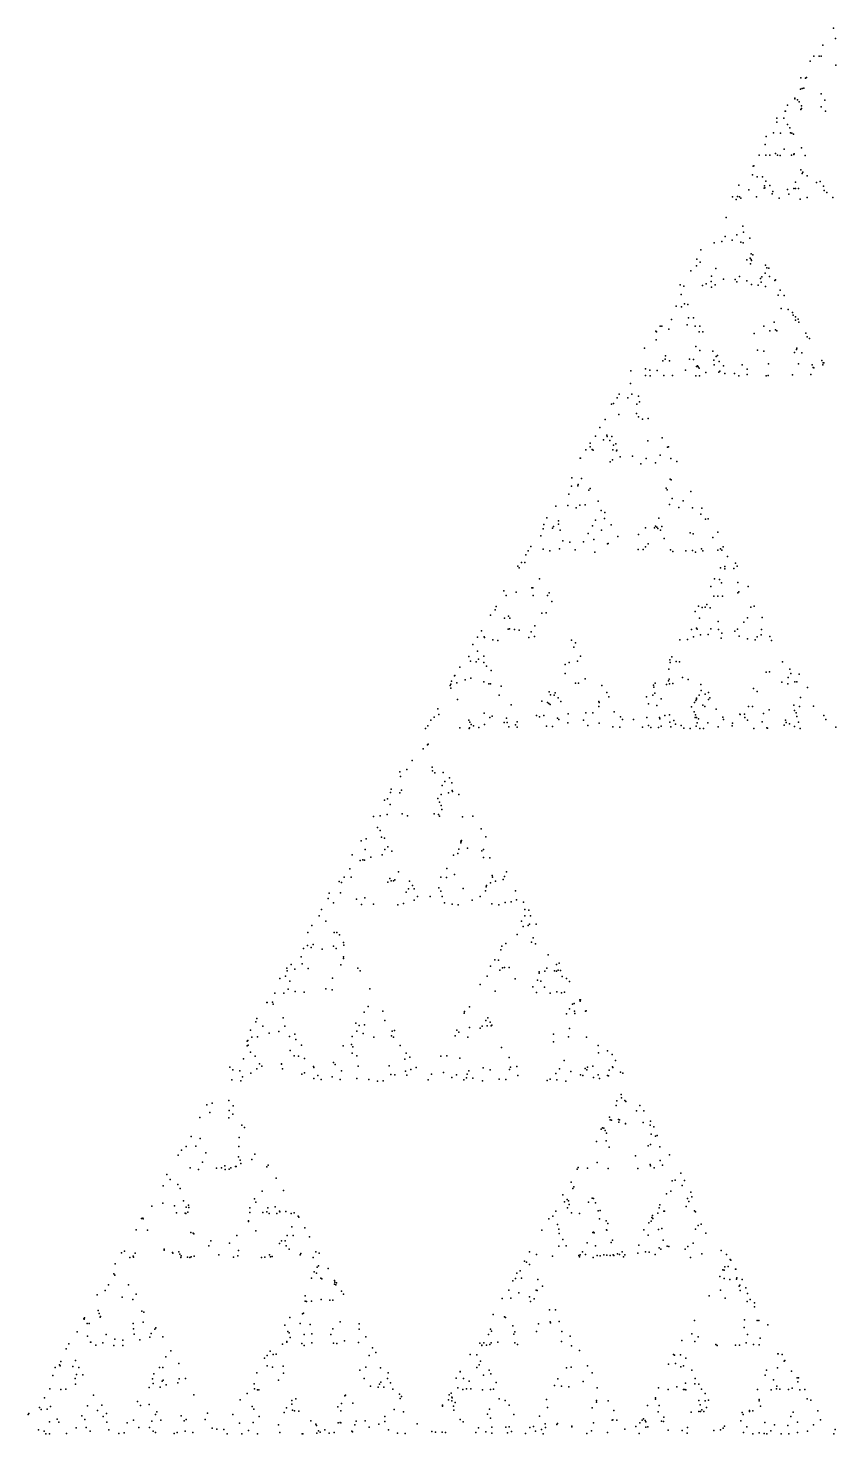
# Model space of a CAD drawing. Header units: millimetres. Extents: x -0.87 to 0.87, y -0.5 to 1.
# Drawn here: x -0.215 to -0.1076, y -0.5 to -0.3131 of the extents above; entities that cross this region are included whole.
import ezdxf

# ---------------------------------------------------------------- set-up
doc = ezdxf.new("R2010")
doc.units = ezdxf.units.MM
doc.header["$PDSIZE"] = 1

msp = doc.modelspace()

# ---------------------------------------------------------------- linework, layer by layer
for p in [(-0.10795, -0.31314), (-0.10939, -0.3154), (-0.10769, -0.31451), (-0.11106, -0.31753), (-0.11056, -0.31689), (-0.10985, -0.31688), (-0.10959, -0.31689), (-0.10764, -0.31806), (-0.11234, -0.32124), (-0.11231, -0.31976), (-0.11212, -0.32118), (-0.1119, -0.32111), (-0.1117, -0.3198), (-0.11155, -0.3197), (-0.11309, -0.32243), (-0.11308, -0.32252), (-0.11274, -0.32269), (-0.11251, -0.32294), (-0.10961, -0.32188), (-0.10912, -0.32271), (-0.11548, -0.32513), (-0.11454, -0.32509), (-0.1144, -0.32419), (-0.11432, -0.32416), (-0.11408, -0.32339), (-0.11228, -0.32394), (-0.11222, -0.32348), (-0.1122, -0.32384), (-0.10958, -0.32362), (-0.10903, -0.32416), (-0.11547, -0.32564), (-0.11408, -0.32594), (-0.11377, -0.32641), (-0.11704, -0.32861), (-0.1169, -0.32755), (-0.11592, -0.32707), (-0.11499, -0.32712), (-0.11368, -0.32706), (-0.1135, -0.3271), (-0.11328, -0.32724), (-0.11784, -0.33002), (-0.11695, -0.33004), (-0.11642, -0.33002), (-0.11567, -0.32979), (-0.1154, -0.33003), (-0.11539, -0.33001), (-0.11505, -0.33008), (-0.11453, -0.32922), (-0.11356, -0.33004), (-0.11321, -0.32988), (-0.11321, -0.32992), (-0.11318, -0.32984), (-0.11223, -0.32906), (-0.11173, -0.33008), (-0.11864, -0.3315), (-0.11856, -0.33146), (-0.1123, -0.33199), (-0.11212, -0.33246), (-0.11205, -0.33231), (-0.12056, -0.33403), (-0.11871, -0.33263), (-0.11811, -0.33291), (-0.1174, -0.33291), (-0.1174, -0.33292), (-0.11718, -0.33443), (-0.11714, -0.33409), (-0.11708, -0.33439), (-0.11697, -0.33348), (-0.11644, -0.33405), (-0.11325, -0.33444), (-0.11303, -0.33445), (-0.113, -0.33363), (-0.11261, -0.33445), (-0.11146, -0.33279), (-0.11023, -0.33364), (-0.10972, -0.33355), (-0.1093, -0.33414), (-0.1214, -0.33556), (-0.1209, -0.33592), (-0.12071, -0.33554), (-0.12047, -0.33556), (-0.12028, -0.33575), (-0.11922, -0.33462), (-0.11819, -0.33558), (-0.11612, -0.33519), (-0.11604, -0.33484), (-0.1152, -0.33575), (-0.11409, -0.33461), (-0.11391, -0.3352), (-0.11241, -0.33589), (-0.11145, -0.33564), (-0.10921, -0.33474), (-0.10884, -0.33497), (-0.10805, -0.33565), (-0.12221, -0.33832), (-0.12002, -0.33948), (-0.12382, -0.34166), (-0.12281, -0.34152), (-0.12236, -0.34083), (-0.12144, -0.34131), (-0.1208, -0.34064), (-0.12027, -0.34161), (-0.11997, -0.34168), (-0.11994, -0.34028), (-0.11909, -0.34106), (-0.12558, -0.34262), (-0.11905, -0.3437), (-0.11891, -0.34316), (-0.11869, -0.34326), (-0.12693, -0.3454), (-0.12618, -0.34473), (-0.12612, -0.34386), (-0.12568, -0.34425), (-0.12362, -0.34509), (-0.11949, -0.34395), (-0.11899, -0.34447), (-0.1189, -0.3439), (-0.11885, -0.34405), (-0.11699, -0.34463), (-0.11682, -0.345), (-0.11654, -0.34503), (-0.12833, -0.34727), (-0.12784, -0.34743), (-0.12536, -0.34737), (-0.12487, -0.34715), (-0.12424, -0.34681), (-0.12418, -0.34613), (-0.1237, -0.34727), (-0.12256, -0.34649), (-0.12104, -0.34655), (-0.12079, -0.34687), (-0.12046, -0.34614), (-0.11949, -0.34674), (-0.11888, -0.34721), (-0.11797, -0.34729), (-0.11766, -0.34641), (-0.11757, -0.34691), (-0.11749, -0.34619), (-0.11704, -0.34573), (-0.11702, -0.34749), (-0.11646, -0.34615), (-0.11574, -0.34671), (-0.11566, -0.3466), (-0.12822, -0.34855), (-0.12416, -0.34758), (-0.11532, -0.34864), (-0.11506, -0.34796), (-0.11453, -0.34869), (-0.12889, -0.35012), (-0.12815, -0.35019), (-0.12777, -0.34981), (-0.12731, -0.3499), (-0.11491, -0.3504), (-0.11399, -0.35055), (-0.1134, -0.35095), (-0.11334, -0.35129), (-0.131, -0.35276), (-0.1308, -0.35275), (-0.12984, -0.35314), (-0.1295, -0.35189), (-0.12742, -0.3526), (-0.12723, -0.35163), (-0.12659, -0.35163), (-0.12634, -0.35278), (-0.12572, -0.35275), (-0.11722, -0.35278), (-0.11586, -0.35222), (-0.11302, -0.35151), (-0.113, -0.35195), (-0.11265, -0.35182), (-0.11258, -0.35223), (-0.13157, -0.35342), (-0.13154, -0.35458), (-0.13149, -0.35349), (-0.12581, -0.35351), (-0.12534, -0.3535), (-0.11852, -0.35372), (-0.11641, -0.35339), (-0.11566, -0.35324), (-0.11551, -0.3534), (-0.11162, -0.35369), (-0.11147, -0.35419), (-0.11116, -0.35438), (-0.13308, -0.35569), (-0.13031, -0.3567), (-0.12626, -0.35548), (-0.12573, -0.35599), (-0.124, -0.35607), (-0.12354, -0.35679), (-0.1234, -0.35667), (-0.11806, -0.35596), (-0.11722, -0.35607), (-0.11316, -0.35624), (-0.11288, -0.35586), (-0.11283, -0.3557), (-0.11218, -0.35629), (-0.13492, -0.35869), (-0.13294, -0.35841), (-0.13237, -0.35862), (-0.1314, -0.35864), (-0.13064, -0.35736), (-0.13032, -0.35714), (-0.12976, -0.35736), (-0.12763, -0.35861), (-0.1271, -0.35714), (-0.12659, -0.35717), (-0.12615, -0.35814), (-0.12604, -0.35804), (-0.12593, -0.35816), (-0.12582, -0.35835), (-0.12387, -0.35727), (-0.12383, -0.35791), (-0.12314, -0.35744), (-0.12309, -0.35873), (-0.12259, -0.35803), (-0.12011, -0.35789), (-0.11945, -0.35846), (-0.11659, -0.35777), (-0.1126, -0.35776), (-0.11078, -0.35791), (-0.11066, -0.35825), (-0.11058, -0.35828), (-0.10949, -0.35732), (-0.10936, -0.35791), (-0.10933, -0.35762), (-0.10926, -0.35763), (-0.13496, -0.36036), (-0.13295, -0.35933), (-0.13234, -0.35937), (-0.13049, -0.35931), (-0.12935, -0.35932), (-0.12627, -0.35936), (-0.12579, -0.35936), (-0.12491, -0.35893), (-0.12318, -0.35886), (-0.12241, -0.35905), (-0.12114, -0.35904), (-0.12054, -0.35934), (-0.11944, -0.35919), (-0.11689, -0.35936), (-0.11663, -0.35933), (-0.11342, -0.35922), (-0.11098, -0.35919), (-0.13672, -0.36229), (-0.13646, -0.36179), (-0.13529, -0.3623), (-0.13476, -0.3618), (-0.1339, -0.36207), (-0.13747, -0.36313), (-0.1372, -0.36304), (-0.13414, -0.36435), (-0.13409, -0.36313), (-0.13376, -0.36282), (-0.139, -0.36623), (-0.13833, -0.36515), (-0.13649, -0.3645), (-0.1339, -0.3648), (-0.13334, -0.36512), (-0.1326, -0.36503), (-0.13959, -0.36737), (-0.13852, -0.36788), (-0.13811, -0.36723), (-0.13805, -0.36742), (-0.13768, -0.36797), (-0.13744, -0.36742), (-0.13266, -0.36801), (-0.13073, -0.36761), (-0.14088, -0.36919), (-0.14031, -0.3688), (-0.1403, -0.36833), (-0.14004, -0.36914), (-0.13991, -0.36926), (-0.13727, -0.36919), (-0.13719, -0.36858), (-0.13688, -0.36838), (-0.13681, -0.36934), (-0.13676, -0.36925), (-0.13102, -0.3699), (-0.13001, -0.36886), (-0.1299, -0.3688), (-0.14163, -0.37031), (-0.14159, -0.3703), (-0.13763, -0.37081), (-0.13733, -0.37053), (-0.1363, -0.37013), (-0.13467, -0.37002), (-0.13355, -0.37107), (-0.13286, -0.37035), (-0.13162, -0.37091), (-0.12957, -0.37034), (-0.12878, -0.37076), (-0.14275, -0.37291), (-0.14146, -0.37299), (-0.12967, -0.3731), (-0.12954, -0.37317), (-0.14316, -0.3751), (-0.14278, -0.37401), (-0.14195, -0.37398), (-0.14191, -0.37382), (-0.1405, -0.37457), (-0.14031, -0.37435), (-0.13018, -0.37429), (-0.13009, -0.3745), (-0.12693, -0.37475), (-0.14487, -0.3767), (-0.14328, -0.37659), (-0.14215, -0.3769), (-0.14169, -0.37654), (-0.14097, -0.37651), (-0.13925, -0.37602), (-0.13884, -0.37726), (-0.12974, -0.37647), (-0.12939, -0.37566), (-0.12851, -0.37688), (-0.12795, -0.37598), (-0.12668, -0.3769), (-0.12547, -0.37693), (-0.14648, -0.37914), (-0.14605, -0.37823), (-0.14451, -0.37906), (-0.1445, -0.37863), (-0.14, -0.3793), (-0.13961, -0.37854), (-0.1384, -0.37831), (-0.13837, -0.37753), (-0.13751, -0.37915), (-0.13118, -0.37827), (-0.1256, -0.37773), (-0.12497, -0.37841), (-0.1246, -0.37837), (-0.14686, -0.38061), (-0.14654, -0.3797), (-0.1453, -0.37962), (-0.14518, -0.3794), (-0.14428, -0.37988), (-0.14056, -0.38034), (-0.13982, -0.38111), (-0.13879, -0.37986), (-0.13663, -0.38073), (-0.13389, -0.38043), (-0.13295, -0.37958), (-0.13174, -0.37956), (-0.13161, -0.37933), (-0.13144, -0.37949), (-0.13133, -0.37966), (-0.13096, -0.37988), (-0.13079, -0.37938), (-0.13046, -0.38098), (-0.12701, -0.38024), (-0.1266, -0.38038), (-0.12399, -0.38084), (-0.12333, -0.38016), (-0.14854, -0.38261), (-0.14819, -0.38206), (-0.14656, -0.38238), (-0.14568, -0.38263), (-0.14436, -0.38236), (-0.14392, -0.38129), (-0.143, -0.38148), (-0.14231, -0.38249), (-0.1412, -0.38142), (-0.13967, -0.3828), (-0.13802, -0.38167), (-0.13792, -0.38166), (-0.13392, -0.38244), (-0.13326, -0.38244), (-0.13297, -0.38208), (-0.1326, -0.38169), (-0.12962, -0.38249), (-0.12933, -0.38272), (-0.12759, -0.38262), (-0.12669, -0.38258), (-0.1263, -0.38281), (-0.1255, -0.38234), (-0.12535, -0.38263), (-0.12333, -0.38255), (-0.12296, -0.38235), (-0.12279, -0.38255), (-0.12263, -0.38207), (-0.14991, -0.38466), (-0.14976, -0.3849), (-0.14942, -0.38417), (-0.14897, -0.38418), (-0.14884, -0.38316), (-0.12299, -0.3849), (-0.1224, -0.38471), (-0.12203, -0.38336), (-0.12098, -0.38426), (-0.12078, -0.38464), (-0.14705, -0.38634), (-0.12376, -0.38635), (-0.12312, -0.38645), (-0.1224, -0.38501), (-0.12121, -0.38496), (-0.1518, -0.38793), (-0.15145, -0.38858), (-0.15014, -0.38812), (-0.14806, -0.38756), (-0.14793, -0.38756), (-0.14786, -0.38858), (-0.14597, -0.38857), (-0.14574, -0.3882), (-0.12425, -0.38736), (-0.12388, -0.38864), (-0.12335, -0.38863), (-0.12284, -0.38686), (-0.1227, -0.38863), (-0.12067, -0.3882), (-0.12066, -0.38683), (-0.12055, -0.38809), (-0.11929, -0.38736), (-0.15295, -0.39046), (-0.1528, -0.39004), (-0.14542, -0.38935), (-0.12592, -0.38999), (-0.12543, -0.39014), (-0.12504, -0.39009), (-0.12478, -0.38975), (-0.12435, -0.3902), (-0.11896, -0.39009), (-0.11852, -0.38998), (-0.15353, -0.39118), (-0.15167, -0.39158), (-0.15114, -0.39132), (-0.15099, -0.39157), (-0.14674, -0.39091), (-0.14614, -0.39086), (-0.12633, -0.3907), (-0.12579, -0.39158), (-0.12327, -0.392), (-0.11986, -0.39211), (-0.1194, -0.39153), (-0.11743, -0.39149), (-0.15526, -0.3941), (-0.15475, -0.39325), (-0.15441, -0.39407), (-0.15435, -0.39416), (-0.15119, -0.39305), (-0.15101, -0.39299), (-0.15038, -0.39306), (-0.14974, -0.39318), (-0.14845, -0.39416), (-0.14814, -0.3934), (-0.1477, -0.39401), (-0.14767, -0.39258), (-0.12684, -0.39306), (-0.12655, -0.39407), (-0.12618, -0.39288), (-0.12608, -0.39302), (-0.12563, -0.39378), (-0.1246, -0.39375), (-0.12427, -0.393), (-0.12324, -0.39306), (-0.12287, -0.39421), (-0.1228, -0.39357), (-0.12107, -0.39331), (-0.12071, -0.39304), (-0.12052, -0.39398), (-0.11811, -0.39404), (-0.11758, -0.39379), (-0.11751, -0.39307), (-0.11641, -0.39401), (-0.15591, -0.39507), (-0.15528, -0.39598), (-0.15323, -0.39446), (-0.15257, -0.39453), (-0.14278, -0.39448), (-0.14248, -0.39542), (-0.14225, -0.39485), (-0.12839, -0.39445), (-0.12735, -0.39442), (-0.11937, -0.39433), (-0.11835, -0.39446), (-0.11619, -0.39452), (-0.15643, -0.39668), (-0.15622, -0.39728), (-0.15546, -0.39737), (-0.15513, -0.39701), (-0.15444, -0.39663), (-0.15443, -0.39745), (-0.15407, -0.39794), (-0.14364, -0.39771), (-0.1431, -0.39746), (-0.14198, -0.39728), (-0.14159, -0.39662), (-0.12971, -0.39709), (-0.12967, -0.39746), (-0.12947, -0.39673), (-0.12886, -0.39732), (-0.12843, -0.39736), (-0.11475, -0.39737), (-0.15832, -0.39924), (-0.15829, -0.39918), (-0.15763, -0.3981), (-0.15693, -0.39977), (-0.15617, -0.39953), (-0.15346, -0.39854), (-0.14363, -0.39892), (-0.14098, -0.39965), (-0.12985, -0.39834), (-0.12981, -0.39967), (-0.12801, -0.39946), (-0.12727, -0.39973), (-0.11693, -0.39874), (-0.11647, -0.39872), (-0.114, -0.39946), (-0.11376, -0.39837), (-0.11364, -0.39892), (-0.11252, -0.39901), (-0.15892, -0.40054), (-0.15884, -0.40089), (-0.15881, -0.40036), (-0.15874, -0.39994), (-0.15803, -0.40018), (-0.15444, -0.40002), (-0.15377, -0.4003), (-0.15356, -0.4003), (-0.15213, -0.4006), (-0.14576, -0.40136), (-0.14494, -0.40148), (-0.14226, -0.4002), (-0.14187, -0.4002), (-0.13875, -0.40053), (-0.1381, -0.40146), (-0.13189, -0.4005), (-0.13186, -0.40073), (-0.13171, -0.40153), (-0.13168, -0.4002), (-0.13017, -0.40039), (-0.1299, -0.39992), (-0.12977, -0.4003), (-0.12931, -0.40027), (-0.1256, -0.40038), (-0.12557, -0.40119), (-0.12503, -0.40166), (-0.12456, -0.40146), (-0.1186, -0.40093), (-0.1181, -0.40133), (-0.11483, -0.40009), (-0.11402, -0.40031), (-0.11311, -0.40004), (-0.11284, -0.40002), (-0.1114, -0.4008), (-0.15795, -0.4024), (-0.15241, -0.40179), (-0.15079, -0.40309), (-0.14672, -0.40259), (-0.14598, -0.4028), (-0.14581, -0.40292), (-0.14561, -0.40307), (-0.14558, -0.40176), (-0.14508, -0.40181), (-0.14455, -0.40216), (-0.14421, -0.40263), (-0.13917, -0.40331), (-0.13916, -0.40265), (-0.13909, -0.40276), (-0.13781, -0.40204), (-0.1328, -0.40204), (-0.13256, -0.40295), (-0.13198, -0.4018), (-0.13144, -0.4032), (-0.13087, -0.40231), (-0.12684, -0.40336), (-0.12645, -0.40277), (-0.12627, -0.40253), (-0.12619, -0.4022), (-0.12616, -0.40236), (-0.12583, -0.40181), (-0.12534, -0.40312), (-0.12505, -0.40332), (-0.12459, -0.4024), (-0.12438, -0.40214), (-0.11926, -0.40331), (-0.11874, -0.40332), (-0.11322, -0.40314), (-0.11247, -0.40332), (-0.11234, -0.4021), (-0.11064, -0.40327), (-0.1615, -0.40512), (-0.16104, -0.40474), (-0.16055, -0.40364), (-0.16043, -0.40436), (-0.15643, -0.40511), (-0.15632, -0.4054), (-0.15438, -0.40418), (-0.15362, -0.40477), (-0.15333, -0.40458), (-0.15175, -0.40544), (-0.15141, -0.40485), (-0.15134, -0.40546), (-0.15, -0.40533), (-0.14742, -0.40453), (-0.14704, -0.40468), (-0.14647, -0.40451), (-0.14466, -0.40485), (-0.14447, -0.40505), (-0.14328, -0.40547), (-0.14325, -0.40428), (-0.14117, -0.40514), (-0.14087, -0.40417), (-0.13996, -0.40414), (-0.13713, -0.40404), (-0.13625, -0.40469), (-0.13601, -0.40505), (-0.13455, -0.40506), (-0.13278, -0.40479), (-0.13107, -0.40478), (-0.13106, -0.40494), (-0.1304, -0.40451), (-0.12978, -0.4044), (-0.12971, -0.40538), (-0.12918, -0.40518), (-0.12647, -0.40404), (-0.12635, -0.40476), (-0.12631, -0.40441), (-0.12617, -0.40478), (-0.12609, -0.40548), (-0.12592, -0.40497), (-0.12467, -0.40547), (-0.12355, -0.40366), (-0.12266, -0.40474), (-0.12258, -0.40506), (-0.1204, -0.40432), (-0.12038, -0.40437), (-0.1198, -0.40433), (-0.11973, -0.40478), (-0.11938, -0.40515), (-0.11745, -0.40534), (-0.11725, -0.40426), (-0.11652, -0.40376), (-0.11435, -0.40512), (-0.11425, -0.40546), (-0.11313, -0.40386), (-0.11291, -0.40414), (-0.11283, -0.40466), (-0.11261, -0.40538), (-0.10925, -0.40453), (-0.10896, -0.40506), (-0.16218, -0.40624), (-0.16188, -0.40587), (-0.15761, -0.40615), (-0.15638, -0.40623), (-0.15636, -0.40616), (-0.1561, -0.40569), (-0.15583, -0.40588), (-0.15509, -0.40609), (-0.15437, -0.4057), (-0.1511, -0.40602), (-0.15021, -0.40574), (-0.14999, -0.40604), (-0.14612, -0.40595), (-0.14531, -0.40598), (-0.14063, -0.40585), (-0.13912, -0.40553), (-0.13727, -0.406), (-0.13638, -0.40606), (-0.13334, -0.40604), (-0.13254, -0.40585), (-0.13224, -0.40611), (-0.13121, -0.4061), (-0.13088, -0.40593), (-0.12958, -0.40603), (-0.12896, -0.40568), (-0.1282, -0.40583), (-0.12785, -0.40619), (-0.12699, -0.40622), (-0.12621, -0.40592), (-0.12573, -0.40624), (-0.12524, -0.40623), (-0.12329, -0.40603), (-0.12142, -0.40588), (-0.12137, -0.40554), (-0.11856, -0.40625), (-0.11684, -0.40614), (-0.11673, -0.40621), (-0.11451, -0.40579), (-0.11381, -0.40563), (-0.11316, -0.40599), (-0.11237, -0.40625), (-0.10765, -0.40606), (-0.16252, -0.40894), (-0.16192, -0.4084), (-0.16183, -0.40833), (-0.16396, -0.41051), (-0.16562, -0.41199), (-0.16553, -0.41262), (-0.16468, -0.41171), (-0.1613, -0.41138), (-0.16126, -0.41186), (-0.16096, -0.41211), (-0.15983, -0.4121), (-0.15898, -0.41281), (-0.16684, -0.41474), (-0.16675, -0.41431), (-0.16559, -0.4148), (-0.16538, -0.41444), (-0.15997, -0.4138), (-0.1596, -0.41328), (-0.15913, -0.41481), (-0.15871, -0.41348), (-0.15863, -0.41448), (-0.15861, -0.41461), (-0.16764, -0.41575), (-0.16725, -0.41558), (-0.16688, -0.41632), (-0.16054, -0.41554), (-0.16035, -0.41602), (-0.16012, -0.41649), (-0.1601, -0.41503), (-0.15775, -0.41501), (-0.16912, -0.41793), (-0.16822, -0.41783), (-0.16729, -0.41769), (-0.16531, -0.41756), (-0.16459, -0.41783), (-0.16102, -0.4176), (-0.16045, -0.41766), (-0.16031, -0.41791), (-0.16002, -0.41701), (-0.15726, -0.41797), (-0.15589, -0.41791), (-0.16857, -0.41939), (-0.16823, -0.41979), (-0.1548, -0.41956), (-0.17074, -0.42117), (-0.17008, -0.4209), (-0.16805, -0.42069), (-0.16762, -0.42081), (-0.16721, -0.42198), (-0.15777, -0.42229), (-0.15749, -0.42142), (-0.15748, -0.42121), (-0.15747, -0.42126), (-0.1574, -0.42113), (-0.15661, -0.42213), (-0.15417, -0.42066), (-0.17195, -0.42302), (-0.17089, -0.42378), (-0.17053, -0.42368), (-0.17029, -0.42374), (-0.17023, -0.42232), (-0.16947, -0.42332), (-0.16794, -0.42302), (-0.1676, -0.42234), (-0.16667, -0.42255), (-0.15849, -0.42309), (-0.15791, -0.42286), (-0.15469, -0.42252), (-0.15449, -0.4234), (-0.15447, -0.42234), (-0.15363, -0.42344), (-0.17301, -0.42601), (-0.17223, -0.4249), (-0.17207, -0.42601), (-0.16576, -0.42529), (-0.16017, -0.42602), (-0.15942, -0.42604), (-0.15935, -0.42483), (-0.15832, -0.42564), (-0.15334, -0.42579), (-0.1533, -0.426), (-0.15169, -0.42592), (-0.15143, -0.42528), (-0.17365, -0.42656), (-0.17334, -0.42671), (-0.16718, -0.42665), (-0.16694, -0.42619), (-0.16676, -0.4265), (-0.16646, -0.4265), (-0.16626, -0.42636), (-0.16447, -0.42757), (-0.16432, -0.42653), (-0.1639, -0.42712), (-0.16368, -0.42756), (-0.16044, -0.42743), (-0.16017, -0.42786), (-0.1572, -0.42749), (-0.15421, -0.42781), (-0.15414, -0.4273), (-0.15409, -0.42712), (-0.15356, -0.42676), (-0.15289, -0.42653), (-0.15187, -0.42629), (-0.15025, -0.42783), (-0.17514, -0.42884), (-0.17499, -0.42813), (-0.17441, -0.42941), (-0.1735, -0.4281), (-0.17138, -0.42893), (-0.17068, -0.42963), (-0.17025, -0.42876), (-0.16909, -0.42961), (-0.16588, -0.42966), (-0.16511, -0.42948), (-0.16474, -0.42799), (-0.16369, -0.42904), (-0.16327, -0.42858), (-0.16157, -0.42856), (-0.15996, -0.42857), (-0.15966, -0.42941), (-0.15864, -0.42957), (-0.15786, -0.42966), (-0.15598, -0.42906), (-0.15491, -0.42858), (-0.15337, -0.42956), (-0.15243, -0.42968), (-0.1516, -0.42937), (-0.15082, -0.42926), (-0.15008, -0.42903), (-0.14917, -0.42931), (-0.17633, -0.43115), (-0.176, -0.4303), (-0.14899, -0.43031), (-0.14898, -0.43113), (-0.14846, -0.43039), (-0.14825, -0.43115), (-0.17785, -0.43335), (-0.1773, -0.43241), (-0.17542, -0.43184), (-0.17542, -0.43186), (-0.17432, -0.43334), (-0.17399, -0.43335), (-0.14941, -0.43184), (-0.14923, -0.43256), (-0.14853, -0.43244), (-0.14836, -0.43225), (-0.14749, -0.43223), (-0.17787, -0.43509), (-0.1774, -0.43536), (-0.17714, -0.43493), (-0.17443, -0.43519), (-0.17363, -0.43365), (-0.17307, -0.43467), (-0.17306, -0.43504), (-0.15203, -0.43519), (-0.15151, -0.43481), (-0.15, -0.43362), (-0.14811, -0.43464), (-0.14788, -0.43408), (-0.14759, -0.43485), (-0.17874, -0.4366), (-0.17842, -0.4355), (-0.17591, -0.43555), (-0.17405, -0.43548), (-0.17311, -0.43682), (-0.17309, -0.43659), (-0.15299, -0.43699), (-0.15247, -0.43701), (-0.15217, -0.43567), (-0.14588, -0.43632), (-0.18063, -0.43811), (-0.1806, -0.43843), (-0.18007, -0.43763), (-0.17956, -0.43822), (-0.17859, -0.4375), (-0.17781, -0.43815), (-0.17346, -0.43765), (-0.1712, -0.4381), (-0.17087, -0.43845), (-0.15353, -0.43783), (-0.1523, -0.43837), (-0.15196, -0.43804), (-0.15168, -0.43802), (-0.15109, -0.43799), (-0.1471, -0.43858), (-0.14709, -0.43878), (-0.14635, -0.43848), (-0.14606, -0.4381), (-0.14505, -0.43847), (-0.14477, -0.43763), (-0.14476, -0.43848), (-0.14454, -0.43836), (-0.14444, -0.43743), (-0.14424, -0.43841), (-0.18155, -0.43948), (-0.18081, -0.43917), (-0.18046, -0.44087), (-0.18021, -0.43983), (-0.17545, -0.44084), (-0.17456, -0.43943), (-0.16959, -0.44083), (-0.15491, -0.44027), (-0.154, -0.43915), (-0.15028, -0.4395), (-0.14794, -0.44057), (-0.14731, -0.43969), (-0.14688, -0.43984), (-0.14636, -0.44062), (-0.14403, -0.43921), (-0.14345, -0.43948), (-0.14307, -0.43985), (-0.18329, -0.44266), (-0.18323, -0.44266), (-0.18252, -0.44261), (-0.18242, -0.44286), (-0.18223, -0.4414), (-0.18103, -0.4414), (-0.17953, -0.4412), (-0.17833, -0.44129), (-0.17458, -0.44099), (-0.15293, -0.44116), (-0.14742, -0.44135), (-0.14563, -0.4414), (-0.14472, -0.44124), (-0.1441, -0.44139), (-0.1437, -0.44129), (-0.14245, -0.4428), (-0.14169, -0.4423), (-0.14165, -0.44249), (-0.14158, -0.4423), (-0.1811, -0.4447), (-0.17034, -0.44393), (-0.16982, -0.44318), (-0.16787, -0.44379), (-0.15705, -0.44409), (-0.15702, -0.44387), (-0.15634, -0.44322), (-0.1539, -0.4447), (-0.14347, -0.44415), (-0.14305, -0.4435), (-0.14266, -0.44287), (-0.14239, -0.44383), (-0.14234, -0.4441), (-0.14092, -0.44381), (-0.14082, -0.44377), (-0.18544, -0.44635), (-0.18476, -0.44523), (-0.18459, -0.44477), (-0.18381, -0.4458), (-0.18168, -0.44652), (-0.1809, -0.44579), (-0.17145, -0.4454), (-0.17132, -0.44646), (-0.17099, -0.4457), (-0.17029, -0.44564), (-0.16758, -0.44504), (-0.16664, -0.44649), (-0.1663, -0.44639), (-0.15804, -0.44635), (-0.15636, -0.44598), (-0.15492, -0.44607), (-0.15467, -0.44579), (-0.15416, -0.44505), (-0.15398, -0.44575), (-0.15358, -0.44529), (-0.15347, -0.44576), (-0.15339, -0.44565), (-0.14305, -0.44613), (-0.18589, -0.44779), (-0.18588, -0.44844), (-0.18581, -0.44771), (-0.18577, -0.44834), (-0.18529, -0.44727), (-0.18452, -0.44721), (-0.18298, -0.44674), (-0.18029, -0.44717), (-0.17957, -0.44685), (-0.17942, -0.44759), (-0.17868, -0.44833), (-0.17313, -0.44843), (-0.17201, -0.44822), (-0.17194, -0.44718), (-0.17048, -0.4468), (-0.16905, -0.44727), (-0.16671, -0.44711), (-0.16644, -0.44726), (-0.16554, -0.44838), (-0.15825, -0.44709), (-0.15776, -0.44662), (-0.15658, -0.44725), (-0.14518, -0.44687), (-0.14518, -0.44788), (-0.14317, -0.44722), (-0.1408, -0.44725), (-0.13922, -0.44836), (-0.1864, -0.45016), (-0.18544, -0.44928), (-0.18484, -0.44981), (-0.18018, -0.44903), (-0.17966, -0.44975), (-0.17906, -0.44979), (-0.17828, -0.45012), (-0.17195, -0.44939), (-0.17185, -0.44854), (-0.17133, -0.44973), (-0.16492, -0.45019), (-0.16476, -0.44938), (-0.16429, -0.44992), (-0.16014, -0.4498), (-0.15936, -0.44975), (-0.15765, -0.45006), (-0.15209, -0.44866), (-0.15109, -0.44998), (-0.13919, -0.44935), (-0.13799, -0.44908), (-0.1374, -0.44959), (-0.1882, -0.45125), (-0.18782, -0.45163), (-0.18689, -0.45175), (-0.18542, -0.45204), (-0.1846, -0.45147), (-0.18424, -0.45081), (-0.18393, -0.45111), (-0.18135, -0.45083), (-0.18135, -0.45086), (-0.18122, -0.45147), (-0.17826, -0.45202), (-0.1771, -0.45118), (-0.17703, -0.45129), (-0.17444, -0.45064), (-0.17421, -0.45092), (-0.17335, -0.45175), (-0.17116, -0.45112), (-0.167, -0.45106), (-0.16486, -0.45177), (-0.16415, -0.45155), (-0.16344, -0.45128), (-0.16141, -0.45219), (-0.15979, -0.45198), (-0.15641, -0.45174), (-0.15453, -0.45134), (-0.15358, -0.45162), (-0.15102, -0.45157), (-0.15089, -0.45127), (-0.15003, -0.45115), (-0.14485, -0.45208), (-0.14439, -0.45147), (-0.14375, -0.45037), (-0.14289, -0.45181), (-0.14099, -0.45143), (-0.14074, -0.45161), (-0.14068, -0.45126), (-0.13996, -0.45111), (-0.13776, -0.45165), (-0.13732, -0.4512), (-0.13731, -0.45128), (-0.13695, -0.45037), (-0.13692, -0.45037), (-0.13628, -0.45192), (-0.13596, -0.45204), (-0.18794, -0.45294), (-0.18676, -0.45305), (-0.1865, -0.45255), (-0.17865, -0.4522), (-0.17703, -0.45276), (-0.17651, -0.45236), (-0.17605, -0.45289), (-0.17458, -0.45252), (-0.17354, -0.45289), (-0.17134, -0.45276), (-0.16972, -0.45289), (-0.16858, -0.45311), (-0.1678, -0.45308), (-0.16681, -0.45221), (-0.16628, -0.45229), (-0.16466, -0.45232), (-0.16185, -0.45296), (-0.15867, -0.45265), (-0.15809, -0.45229), (-0.15708, -0.45293), (-0.15672, -0.45267), (-0.15665, -0.4522), (-0.15591, -0.45272), (-0.15463, -0.45309), (-0.1524, -0.45284), (-0.15152, -0.4529), (-0.14992, -0.45237), (-0.14601, -0.45301), (-0.14563, -0.45285), (-0.14473, -0.45294), (-0.14356, -0.45312), (-0.14158, -0.45228), (-0.14128, -0.45235), (-0.13985, -0.45261), (-0.13925, -0.45226), (-0.13908, -0.45275), (-0.13802, -0.45237), (-0.13785, -0.45239), (-0.18833, -0.45568), (-0.13678, -0.45572), (-0.1362, -0.45489), (-0.13612, -0.45531), (-0.13568, -0.45567), (-0.13556, -0.45584), (-0.19125, -0.45626), (-0.19086, -0.45727), (-0.19054, -0.45605), (-0.18827, -0.45701), (-0.18779, -0.45752), (-0.18777, -0.45639), (-0.13686, -0.45633), (-0.13684, -0.45635), (-0.13413, -0.45705), (-0.13369, -0.45634), (-0.13315, -0.45707), (-0.19217, -0.45795), (-0.18833, -0.45799), (-0.1866, -0.45898), (-0.18623, -0.45927), (-0.13883, -0.4595), (-0.13868, -0.45932), (-0.13847, -0.45938), (-0.13831, -0.45967), (-0.13774, -0.45788), (-0.13766, -0.45825), (-0.13747, -0.45831), (-0.13653, -0.4582), (-0.13651, -0.45858), (-0.13642, -0.45825), (-0.13561, -0.45876), (-0.13561, -0.4588), (-0.13327, -0.45861), (-0.13231, -0.45898), (-0.13227, -0.45843), (-0.13182, -0.45918), (-0.19335, -0.46045), (-0.19214, -0.46075), (-0.18695, -0.46062), (-0.13947, -0.46114), (-0.13817, -0.46104), (-0.13812, -0.46003), (-0.13227, -0.46152), (-0.1322, -0.46017), (-0.13164, -0.46041), (-0.13138, -0.46032), (-0.19507, -0.46297), (-0.19462, -0.46228), (-0.19402, -0.46182), (-0.19271, -0.46176), (-0.19137, -0.46262), (-0.18706, -0.46319), (-0.18699, -0.46182), (-0.18487, -0.46283), (-0.1378, -0.46191), (-0.13426, -0.46305), (-0.13259, -0.4617), (-0.13105, -0.46184), (-0.12974, -0.4629), (-0.19349, -0.46462), (-0.19238, -0.46484), (-0.19182, -0.46388), (-0.18996, -0.4647), (-0.18933, -0.46465), (-0.18888, -0.46436), (-0.18883, -0.46484), (-0.18827, -0.46483), (-0.18805, -0.46464), (-0.18746, -0.46444), (-0.18736, -0.46445), (-0.18683, -0.46361), (-0.18674, -0.46404), (-0.18527, -0.46352), (-0.1833, -0.46451), (-0.18312, -0.46429), (-0.14202, -0.4648), (-0.14191, -0.46457), (-0.14068, -0.46466), (-0.13937, -0.46391), (-0.13793, -0.46472), (-0.13398, -0.46473), (-0.13233, -0.46418), (-0.13229, -0.46438), (-0.13179, -0.46465), (-0.13102, -0.46364), (-0.13068, -0.46428), (-0.19707, -0.46702), (-0.19656, -0.46552), (-0.19614, -0.4662), (-0.19513, -0.46686), (-0.18206, -0.46601), (-0.14285, -0.46656), (-0.1294, -0.46635), (-0.12901, -0.46628), (-0.12827, -0.46536), (-0.12808, -0.46697), (-0.12777, -0.46631), (-0.19479, -0.4674), (-0.1849, -0.46877), (-0.1839, -0.46772), (-0.18106, -0.46767), (-0.14393, -0.46824), (-0.14334, -0.46886), (-0.14259, -0.4674), (-0.14248, -0.46718), (-0.14004, -0.46867), (-0.13985, -0.46872), (-0.13016, -0.46811), (-0.12957, -0.46772), (-0.12737, -0.46869), (-0.12692, -0.46788), (-0.12677, -0.46849), (-0.19857, -0.46973), (-0.19711, -0.46933), (-0.19554, -0.46969), (-0.19528, -0.47061), (-0.19435, -0.46904), (-0.19415, -0.47066), (-0.19405, -0.4707), (-0.19402, -0.46985), (-0.1938, -0.47051), (-0.1937, -0.4696), (-0.19363, -0.46989), (-0.18555, -0.47059), (-0.18554, -0.46996), (-0.18473, -0.46922), (-0.18382, -0.47056), (-0.18329, -0.47049), (-0.18317, -0.46995), (-0.18296, -0.4707), (-0.18217, -0.46983), (-0.18194, -0.4707), (-0.18159, -0.47041), (-0.18155, -0.47049), (-0.18077, -0.47043), (-0.18005, -0.4707), (-0.17965, -0.47063), (-0.14485, -0.4704), (-0.14373, -0.46916), (-0.14332, -0.46996), (-0.14318, -0.46903), (-0.14309, -0.46952), (-0.14279, -0.4706), (-0.14172, -0.47069), (-0.14053, -0.46919), (-0.13958, -0.4693), (-0.13925, -0.47033), (-0.13897, -0.47029), (-0.13133, -0.47067), (-0.13114, -0.46996), (-0.13106, -0.46956), (-0.13049, -0.4704), (-0.13041, -0.47041), (-0.12753, -0.46978), (-0.12719, -0.46909), (-0.12642, -0.47033), (-0.12629, -0.47047), (-0.19996, -0.47136), (-0.19975, -0.47134), (-0.19973, -0.47143), (-0.18573, -0.47166), (-0.18571, -0.47178), (-0.17996, -0.47249), (-0.17912, -0.47104), (-0.17904, -0.47119), (-0.17825, -0.47263), (-0.1458, -0.4714), (-0.14526, -0.47106), (-0.14463, -0.47216), (-0.13908, -0.47142), (-0.13818, -0.47169), (-0.13797, -0.47202), (-0.13251, -0.47193), (-0.13221, -0.47174), (-0.1321, -0.47124), (-0.13202, -0.47095), (-0.13196, -0.47139), (-0.13078, -0.47271), (-0.12597, -0.47231), (-0.12553, -0.47212), (-0.20063, -0.47289), (-0.19915, -0.47294), (-0.19338, -0.47323), (-0.19306, -0.4733), (-0.193, -0.47343), (-0.19072, -0.47436), (-0.18725, -0.47363), (-0.18475, -0.47299), (-0.18133, -0.47436), (-0.18085, -0.47436), (-0.18056, -0.47363), (-0.1798, -0.47363), (-0.17763, -0.47382), (-0.14672, -0.4729), (-0.14447, -0.47279), (-0.14444, -0.47335), (-0.14395, -0.47417), (-0.14072, -0.47462), (-0.13993, -0.47325), (-0.13987, -0.47317), (-0.13978, -0.47326), (-0.13814, -0.47289), (-0.1381, -0.4729), (-0.13753, -0.47454), (-0.13734, -0.47425), (-0.13318, -0.47287), (-0.13261, -0.47358), (-0.13124, -0.47283), (-0.13059, -0.47424), (-0.12629, -0.47281), (-0.12494, -0.47333), (-0.20262, -0.47594), (-0.20221, -0.4757), (-0.20106, -0.47638), (-0.20077, -0.476), (-0.19694, -0.47545), (-0.19691, -0.4756), (-0.19581, -0.47589), (-0.19576, -0.47597), (-0.195, -0.47581), (-0.19483, -0.4761), (-0.19465, -0.47635), (-0.19332, -0.47647), (-0.19295, -0.47636), (-0.19097, -0.47501), (-0.18966, -0.47622), (-0.18823, -0.47464), (-0.18715, -0.47635), (-0.18705, -0.47564), (-0.18294, -0.47619), (-0.18281, -0.47645), (-0.18259, -0.47642), (-0.1816, -0.47469), (-0.18073, -0.47502), (-0.18031, -0.47545), (-0.17886, -0.47618), (-0.17877, -0.47602), (-0.17678, -0.47579), (-0.17634, -0.476), (-0.14838, -0.47581), (-0.14745, -0.47617), (-0.14531, -0.47637), (-0.14449, -0.47507), (-0.1435, -0.47502), (-0.14182, -0.47629), (-0.14171, -0.47648), (-0.14165, -0.47619), (-0.14131, -0.47578), (-0.14094, -0.47617), (-0.13959, -0.47501), (-0.13938, -0.4763), (-0.13896, -0.47633), (-0.13848, -0.47618), (-0.13807, -0.47624), (-0.13763, -0.47628), (-0.13724, -0.47618), (-0.13718, -0.47629), (-0.13665, -0.47608), (-0.1364, -0.47617), (-0.13603, -0.47579), (-0.13589, -0.47647), (-0.13568, -0.47618), (-0.13397, -0.47598), (-0.13385, -0.4749), (-0.13297, -0.47579), (-0.13245, -0.47583), (-0.13165, -0.47616), (-0.13114, -0.47528), (-0.13092, -0.47545), (-0.13008, -0.47505), (-0.12985, -0.4751), (-0.12767, -0.47546), (-0.12731, -0.4751), (-0.1266, -0.47466), (-0.12545, -0.47608), (-0.12289, -0.47564), (-0.12218, -0.47616), (-0.20346, -0.47741), (-0.20148, -0.47656), (-0.20101, -0.4765), (-0.1947, -0.47654), (-0.19383, -0.47652), (-0.19351, -0.47656), (-0.1877, -0.47651), (-0.18399, -0.47655), (-0.18356, -0.4765), (-0.17714, -0.47656), (-0.17661, -0.47784), (-0.17641, -0.47766), (-0.17515, -0.47802), (-0.14963, -0.47834), (-0.14902, -0.47705), (-0.14876, -0.47719), (-0.14839, -0.47747), (-0.13989, -0.47656), (-0.12695, -0.47654), (-0.12269, -0.4782), (-0.12251, -0.47824), (-0.12239, -0.4778), (-0.12195, -0.47773), (-0.12171, -0.47681), (-0.12159, -0.47691), (-0.12099, -0.47812), (-0.12093, -0.47811), (-0.20432, -0.48019), (-0.20363, -0.47873), (-0.20347, -0.47892), (-0.20168, -0.48019), (-0.17734, -0.47931), (-0.17698, -0.47844), (-0.17668, -0.47865), (-0.17609, -0.47928), (-0.17597, -0.4794), (-0.17429, -0.4801), (-0.17427, -0.47959), (-0.17424, -0.47985), (-0.1741, -0.48019), (-0.17404, -0.47994), (-0.15058, -0.47967), (-0.15025, -0.47936), (-0.15003, -0.47865), (-0.14944, -0.47929), (-0.14728, -0.47948), (-0.12309, -0.47908), (-0.12251, -0.47933), (-0.12176, -0.47946), (-0.12087, -0.47942), (-0.12079, -0.47926), (-0.12043, -0.48022), (-0.12011, -0.47949), (-0.20582, -0.48153), (-0.20478, -0.48096), (-0.20251, -0.48182), (-0.20066, -0.48141), (-0.17819, -0.48164), (-0.17336, -0.48103), (-0.1731, -0.48144), (-0.15198, -0.48201), (-0.15112, -0.48091), (-0.15085, -0.48195), (-0.14979, -0.48123), (-0.14836, -0.4818), (-0.14775, -0.48205), (-0.1475, -0.48091), (-0.14736, -0.48094), (-0.14666, -0.48036), (-0.12448, -0.48164), (-0.123, -0.48091), (-0.12236, -0.48196), (-0.1205, -0.48038), (-0.12037, -0.48096), (-0.11963, -0.48058), (-0.11939, -0.48132), (-0.20569, -0.48361), (-0.20111, -0.48214), (-0.19988, -0.48368), (-0.19965, -0.48382), (-0.17841, -0.48396), (-0.17819, -0.48235), (-0.17801, -0.48241), (-0.17736, -0.48237), (-0.17607, -0.48214), (-0.17493, -0.48223), (-0.1745, -0.48223), (-0.14822, -0.48241), (-0.14572, -0.48351), (-0.14489, -0.48352), (-0.11942, -0.48241), (-0.11903, -0.48213), (-0.11845, -0.4831), (-0.11844, -0.48256), (-0.20762, -0.4847), (-0.20756, -0.48475), (-0.20754, -0.48459), (-0.20718, -0.48533), (-0.20692, -0.48534), (-0.20557, -0.48399), (-0.20544, -0.4845), (-0.20537, -0.48438), (-0.20105, -0.48531), (-0.19974, -0.48515), (-0.1809, -0.48553), (-0.18023, -0.48452), (-0.17885, -0.48532), (-0.17852, -0.48406), (-0.17754, -0.48548), (-0.17352, -0.4851), (-0.17102, -0.48535), (-0.1532, -0.48414), (-0.15171, -0.48445), (-0.15155, -0.48455), (-0.15059, -0.48565), (-0.14716, -0.48539), (-0.14561, -0.48511), (-0.14556, -0.48524), (-0.14443, -0.48506), (-0.12642, -0.48495), (-0.11978, -0.48484), (-0.11811, -0.48495), (-0.1179, -0.48494), (-0.11667, -0.48551), (-0.20851, -0.48644), (-0.20711, -0.48699), (-0.20462, -0.48681), (-0.2035, -0.4874), (-0.20242, -0.48753), (-0.20102, -0.48603), (-0.20092, -0.48674), (-0.20016, -0.48749), (-0.19882, -0.48714), (-0.19864, -0.48664), (-0.19817, -0.48607), (-0.19804, -0.4859), (-0.19711, -0.4871), (-0.18051, -0.48638), (-0.18031, -0.48656), (-0.18018, -0.48718), (-0.17831, -0.48681), (-0.17732, -0.48672), (-0.17476, -0.48681), (-0.17449, -0.48603), (-0.17294, -0.48763), (-0.17103, -0.48607), (-0.17014, -0.48711), (-0.1538, -0.4868), (-0.15357, -0.48608), (-0.15344, -0.48634), (-0.15047, -0.48676), (-0.15031, -0.48642), (-0.14742, -0.48637), (-0.14406, -0.48641), (-0.14296, -0.48699), (-0.12812, -0.48757), (-0.12677, -0.48668), (-0.12595, -0.48708), (-0.11985, -0.48587), (-0.11939, -0.4868), (-0.11772, -0.48727), (-0.20994, -0.48869), (-0.20959, -0.48803), (-0.20671, -0.48781), (-0.20668, -0.48781), (-0.206, -0.48821), (-0.20506, -0.48791), (-0.20363, -0.48826), (-0.20241, -0.48823), (-0.19603, -0.48896), (-0.18322, -0.48956), (-0.18283, -0.48901), (-0.18243, -0.48947), (-0.18205, -0.48939), (-0.18121, -0.48808), (-0.18064, -0.48773), (-0.18064, -0.48782), (-0.17864, -0.48799), (-0.17831, -0.48823), (-0.17732, -0.48788), (-0.17443, -0.48796), (-0.17397, -0.48798), (-0.17109, -0.48787), (-0.16923, -0.48856), (-0.16878, -0.48919), (-0.15627, -0.48947), (-0.15535, -0.48948), (-0.15498, -0.48796), (-0.15471, -0.48819), (-0.15471, -0.48823), (-0.15442, -0.48788), (-0.15408, -0.4882), (-0.15366, -0.4881), (-0.15348, -0.48789), (-0.15256, -0.48782), (-0.1503, -0.48791), (-0.14995, -0.4881), (-0.1441, -0.48772), (-0.14278, -0.48828), (-0.14173, -0.48892), (-0.12921, -0.48947), (-0.12911, -0.48954), (-0.1283, -0.4895), (-0.12639, -0.48773), (-0.12358, -0.48813), (-0.12343, -0.48823), (-0.12099, -0.48821), (-0.12046, -0.4882), (-0.11955, -0.48791), (-0.1186, -0.4881), (-0.11786, -0.48817), (-0.11538, -0.48937), (-0.11531, -0.48935), (-0.1148, -0.48947), (-0.2114, -0.49116), (-0.21084, -0.4908), (-0.21077, -0.49094), (-0.21067, -0.49036), (-0.20908, -0.49103), (-0.20873, -0.49025), (-0.20829, -0.49119), (-0.19755, -0.49117), (-0.19712, -0.49116), (-0.19671, -0.48974), (-0.195, -0.49065), (-0.18358, -0.48993), (-0.18325, -0.49097), (-0.18252, -0.49114), (-0.18112, -0.49098), (-0.17012, -0.49112), (-0.16969, -0.48959), (-0.16816, -0.49121), (-0.15538, -0.49117), (-0.15508, -0.49084), (-0.1549, -0.49035), (-0.14347, -0.49121), (-0.14282, -0.49111), (-0.14066, -0.49095), (-0.12988, -0.49075), (-0.12897, -0.49066), (-0.12825, -0.49107), (-0.1279, -0.49094), (-0.1276, -0.48995), (-0.1154, -0.49121), (-0.11451, -0.49034), (-0.11443, -0.49023), (-0.21171, -0.49224), (-0.20875, -0.49262), (-0.20856, -0.4921), (-0.20772, -0.49217), (-0.19846, -0.49267), (-0.19829, -0.49201), (-0.19719, -0.493), (-0.19704, -0.49284), (-0.19513, -0.49322), (-0.19492, -0.49267), (-0.19411, -0.49266), (-0.18461, -0.49189), (-0.18174, -0.49285), (-0.18106, -0.49191), (-0.17091, -0.49153), (-0.17035, -0.49266), (-0.16813, -0.49311), (-0.16726, -0.49266), (-0.16717, -0.49189), (-0.16683, -0.49322), (-0.1581, -0.49258), (-0.15758, -0.49175), (-0.15757, -0.49169), (-0.15712, -0.49264), (-0.15638, -0.493), (-0.15449, -0.49221), (-0.15373, -0.49154), (-0.15352, -0.49202), (-0.15282, -0.49316), (-0.14462, -0.49269), (-0.14125, -0.49302), (-0.14003, -0.49187), (-0.12762, -0.49326), (-0.1268, -0.49153), (-0.12634, -0.49266), (-0.11704, -0.49221), (-0.11685, -0.49153), (-0.11595, -0.49283), (-0.11355, -0.49167), (-0.1128, -0.49253), (-0.11269, -0.49306), (-0.11263, -0.49257), (-0.21214, -0.49403), (-0.21065, -0.49408), (-0.21002, -0.49404), (-0.20872, -0.4934), (-0.20633, -0.49484), (-0.19892, -0.49384), (-0.19841, -0.49331), (-0.19745, -0.49377), (-0.19665, -0.49347), (-0.19297, -0.4948), (-0.1859, -0.49462), (-0.18497, -0.49336), (-0.18492, -0.49399), (-0.18451, -0.49413), (-0.18435, -0.49414), (-0.17292, -0.49496), (-0.17284, -0.49486), (-0.16949, -0.49365), (-0.1685, -0.49379), (-0.16831, -0.4934), (-0.16774, -0.49377), (-0.16655, -0.49407), (-0.16564, -0.49471), (-0.16539, -0.49504), (-0.15906, -0.49482), (-0.1588, -0.4946), (-0.15867, -0.49513), (-0.1579, -0.49387), (-0.15721, -0.49412), (-0.15674, -0.49403), (-0.15618, -0.49403), (-0.15463, -0.49413), (-0.15355, -0.49409), (-0.15315, -0.49404), (-0.14503, -0.49358), (-0.14411, -0.49367), (-0.14315, -0.49376), (-0.13939, -0.49388), (-0.13124, -0.49389), (-0.12995, -0.49411), (-0.12879, -0.49374), (-0.12789, -0.49412), (-0.12774, -0.49409), (-0.12758, -0.49414), (-0.1264, -0.49336), (-0.12585, -0.49341), (-0.12551, -0.49405), (-0.12502, -0.49463), (-0.11807, -0.49412), (-0.11623, -0.49413), (-0.11554, -0.49403), (-0.11551, -0.49367), (-0.1151, -0.49404), (-0.11394, -0.49412), (-0.11347, -0.49393), (-0.11243, -0.49414), (-0.11177, -0.4941), (-0.2135, -0.49651), (-0.21329, -0.49678), (-0.21285, -0.49523), (-0.21249, -0.49673), (-0.21206, -0.49634), (-0.20713, -0.49629), (-0.2058, -0.49689), (-0.20521, -0.4962), (-0.20046, -0.49569), (-0.20008, -0.49623), (-0.19891, -0.49609), (-0.18682, -0.49548), (-0.18522, -0.49634), (-0.185, -0.49672), (-0.18065, -0.49655), (-0.17997, -0.49606), (-0.17995, -0.49557), (-0.17985, -0.49686), (-0.17959, -0.49693), (-0.17944, -0.49536), (-0.17901, -0.49697), (-0.17383, -0.49642), (-0.17345, -0.49695), (-0.17337, -0.49597), (-0.17185, -0.49593), (-0.16636, -0.49677), (-0.16557, -0.49528), (-0.15994, -0.4962), (-0.15994, -0.49632), (-0.15914, -0.49549), (-0.15867, -0.49559), (-0.15866, -0.49523), (-0.15847, -0.49633), (-0.15842, -0.49684), (-0.15823, -0.49584), (-0.15368, -0.4967), (-0.15239, -0.49533), (-0.15162, -0.49558), (-0.15108, -0.49619), (-0.14611, -0.49541), (-0.14597, -0.49648), (-0.14005, -0.49652), (-0.13947, -0.49558), (-0.13946, -0.49578), (-0.13789, -0.49559), (-0.13718, -0.49688), (-0.1327, -0.49621), (-0.13164, -0.4954), (-0.13163, -0.49523), (-0.13115, -0.49624), (-0.12587, -0.49702), (-0.12584, -0.49558), (-0.1257, -0.49616), (-0.12562, -0.49704), (-0.12544, -0.49682), (-0.12521, -0.49702), (-0.125, -0.49559), (-0.12482, -0.49649), (-0.12459, -0.49553), (-0.11914, -0.49689), (-0.11911, -0.49703), (-0.1187, -0.49695), (-0.11785, -0.49541), (-0.11783, -0.49559), (-0.11766, -0.49633), (-0.11147, -0.49533), (-0.11096, -0.49554), (-0.11003, -0.49692), (-0.21501, -0.49741), (-0.21492, -0.49729), (-0.21216, -0.49838), (-0.21116, -0.49806), (-0.21093, -0.49844), (-0.20786, -0.4976), (-0.20747, -0.4981), (-0.20503, -0.49771), (-0.20458, -0.49729), (-0.20453, -0.49844), (-0.20186, -0.49853), (-0.201, -0.49817), (-0.19857, -0.49833), (-0.19806, -0.49744), (-0.19789, -0.49709), (-0.19736, -0.49816), (-0.19465, -0.49758), (-0.19426, -0.49828), (-0.19402, -0.49808), (-0.19147, -0.49808), (-0.19118, -0.49725), (-0.18779, -0.49744), (-0.1869, -0.49857), (-0.18508, -0.49849), (-0.18429, -0.4977), (-0.18172, -0.49879), (-0.18096, -0.49714), (-0.17743, -0.49828), (-0.17679, -0.49872), (-0.17669, -0.49889), (-0.17379, -0.49853), (-0.17355, -0.4985), (-0.17345, -0.49854), (-0.1716, -0.49881), (-0.17141, -0.4983), (-0.17023, -0.49826), (-0.16838, -0.49871), (-0.16759, -0.49769), (-0.16759, -0.49835), (-0.16512, -0.49706), (-0.16328, -0.49865), (-0.15757, -0.49809), (-0.15719, -0.49839), (-0.15395, -0.49738), (-0.15354, -0.49792), (-0.15047, -0.49743), (-0.14704, -0.49763), (-0.14628, -0.49867), (-0.14472, -0.49876), (-0.14465, -0.4986), (-0.13988, -0.49853), (-0.13736, -0.49817), (-0.13729, -0.49812), (-0.13678, -0.49817), (-0.13371, -0.49853), (-0.13338, -0.49816), (-0.13321, -0.49798), (-0.13301, -0.49824), (-0.13289, -0.49839), (-0.13125, -0.49707), (-0.13082, -0.4983), (-0.13054, -0.49835), (-0.13053, -0.49779), (-0.12688, -0.49713), (-0.12026, -0.49826), (-0.12008, -0.49716), (-0.11996, -0.49743), (-0.11707, -0.49849), (-0.11578, -0.49881), (-0.11404, -0.49888), (-0.11361, -0.4977), (-0.1133, -0.49713), (-0.11276, -0.49843), (-0.11064, -0.49879), (-0.1097, -0.49812), (-0.21362, -0.49945), (-0.21288, -0.49963), (-0.21266, -0.49999), (-0.21217, -0.5), (-0.20992, -0.49994), (-0.20862, -0.4992), (-0.20728, -0.49917), (-0.20675, -0.49963), (-0.2043, -0.49944), (-0.20295, -0.49996), (-0.20224, -0.49986), (-0.20029, -0.49916), (-0.19886, -0.49917), (-0.19839, -0.49962), (-0.19807, -0.49982), (-0.19561, -0.49994), (-0.19521, -0.49982), (-0.19413, -0.49963), (-0.19313, -0.49982), (-0.19054, -0.49925), (-0.18991, -0.49937), (-0.18899, -0.4994), (-0.18854, -0.49999), (-0.1866, -0.5), (-0.18572, -0.49954), (-0.18451, -0.49999), (-0.18155, -0.49981), (-0.17859, -0.49998), (-0.1785, -0.5), (-0.17664, -0.4999), (-0.1764, -0.49959), (-0.17618, -0.49975), (-0.17559, -0.49945), (-0.175, -0.49991), (-0.17433, -0.49983), (-0.17198, -0.49963), (-0.1719, -0.49971), (-0.16967, -0.49909), (-0.16712, -0.49948), (-0.1659, -0.4999), (-0.1649, -0.49996), (-0.16135, -0.4997), (-0.16086, -0.49977), (-0.15999, -0.49977), (-0.15953, -0.49983), (-0.1555, -0.49981), (-0.15515, -0.49921), (-0.15418, -0.49972), (-0.15338, -0.49912), (-0.15336, -0.49991), (-0.1515, -0.49911), (-0.15129, -0.49984), (-0.15109, -0.49908), (-0.15075, -0.49968), (-0.1489, -0.49995), (-0.14833, -0.49916), (-0.14785, -0.499), (-0.14757, -0.49962), (-0.14676, -0.49941), (-0.14657, -0.49998), (-0.14623, -0.49914), (-0.14275, -0.49906), (-0.14274, -0.49898), (-0.14074, -0.49995), (-0.14012, -0.49959), (-0.13802, -0.4998), (-0.1357, -0.49939), (-0.13422, -0.49902), (-0.13379, -0.49993), (-0.1329, -0.49912), (-0.13262, -0.49908), (-0.12992, -0.4995), (-0.12806, -0.49954), (-0.12743, -0.49989), (-0.12736, -0.49915), (-0.12386, -0.49956), (-0.12298, -0.49945), (-0.12264, -0.49925), (-0.12245, -0.49896), (-0.11992, -0.49981), (-0.1195, -0.49907), (-0.11869, -0.49999), (-0.11784, -0.49987), (-0.11719, -0.49993), (-0.11682, -0.49999), (-0.11627, -0.49961), (-0.11493, -0.49999), (-0.1139, -0.49998), (-0.11273, -0.4998), (-0.11143, -0.49965), (-0.10791, -0.5), (-0.10774, -0.49943)]:
    msp.add_point(p)

doc.saveas('drawing.dxf')
